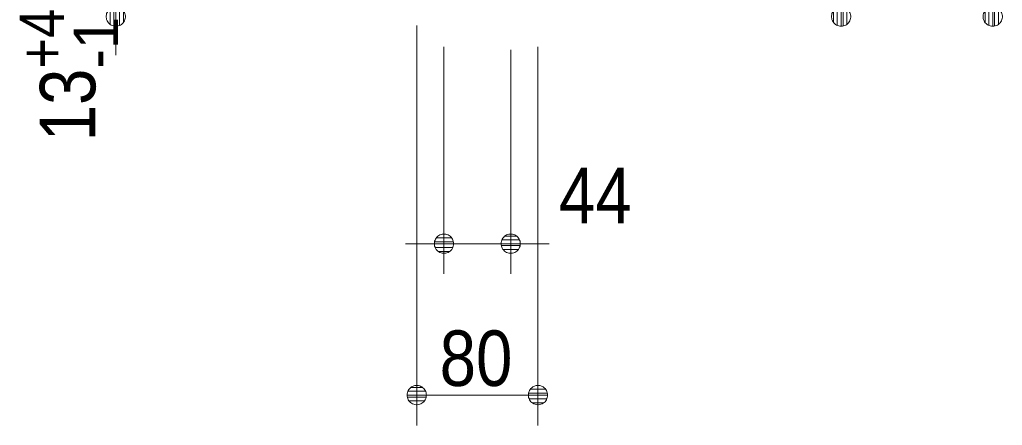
# Model space of a CAD drawing. Units: millimetres, scale not verified. Extents: x -6062 to 6062, y -3045 to 3045.
# Drawn here: x -1088 to -440, y -2270 to -2002 of the extents above; entities that cross this region are included whole.
import ezdxf
from ezdxf.enums import TextEntityAlignment as Align

# ---------------------------------------------------------------- set-up
doc = ezdxf.new("R2010")
doc.units = ezdxf.units.MM
doc.header["$LTSCALE"] = 20
for name, color, linetype, lineweight in [('0-0_2寸法-1', 7, 'Continuous', 9), ('0-1_0', 7, 'Continuous', 9), ('0-3_2寸法-2', 7, 'Continuous', 9)]:
    doc.layers.add(name, color=color, linetype=linetype, lineweight=lineweight)
doc.styles.add('ＭＳ Ｐゴシック', font='')
doc.styles.get('ＭＳ Ｐゴシック').set_extended_font_data('MS PGothic')

# ---------------------------------------------------------------- blocks, each defined once
blk = doc.blocks.new('_Dot')
at = {"layer": '0-1_0'}
for p, q in [((-10, 0), (-20, 0)), ((9.78, 2), (-9.78, 2)), ((7.99, 6), (-7.99, 6)), ((9.16, -3.98), (-9.16, -3.98)), ((6, -7.98), (-6, -7.98))]:
    blk.add_line(p, q, dxfattribs=at)
for points in [[(10, 0), (9.92, 1.25), (9.69, 2.49), (9.3, 3.68), (8.76, 4.82), (8.09, 5.88), (7.29, 6.85), (6.37, 7.71), (5.36, 8.44), (4.26, 9.05), (3.09, 9.51), (1.87, 9.82), (0.63, 9.98), (-0.63, 9.98), (-1.87, 9.82), (-3.09, 9.51), (-4.26, 9.05), (-5.36, 8.44), (-6.37, 7.71), (-7.29, 6.85), (-8.09, 5.88), (-8.76, 4.82), (-9.3, 3.68), (-9.69, 2.49), (-9.92, 1.25), (-10, 0), (0, 0)], [(-10, 0), (-9.92, -1.25), (-9.69, -2.49), (-9.3, -3.68), (-8.76, -4.82), (-8.09, -5.88), (-7.29, -6.85), (-6.37, -7.71), (-5.36, -8.44), (-4.26, -9.05), (-3.09, -9.51), (-1.87, -9.82), (-0.63, -9.98), (0.63, -9.98), (1.87, -9.82), (3.09, -9.51), (4.26, -9.05), (5.36, -8.44), (6.37, -7.71), (7.29, -6.85), (8.09, -5.88), (8.76, -4.82), (9.3, -3.68), (9.69, -2.49), (9.92, -1.25), (10, 0), (0, 0)]]:
    blk.add_lwpolyline(points, close=True, dxfattribs=at)

msp = doc.modelspace()

# ---------------------------------------------------------------- linework, layer by layer
at = {"layer": '0-0_2寸法-1'}
for p, q in [((-826.04, -2006), (-826.04, -2270)), ((-746.04, -2020), (-746.04, -2270)), ((-758.75, -2250), (-813.32, -2250))]:
    msp.add_line(p, q, dxfattribs=at)
at = {"layer": '0-3_2寸法-2'}
for p, q in [((-1024.54, -2012.71), (-1024.54, -2025.42)), ((-808.04, -2020), (-808.04, -2170)), ((-764.04, -2022), (-764.04, -2170)), ((-820.75, -2150), (-833.46, -2150)), ((-764.04, -2150), (-808.04, -2150)), ((-751.32, -2150), (-738.61, -2150))]:
    msp.add_line(p, q, dxfattribs=at)

# ---------------------------------------------------------------- block references
at = {"layer": '0-0_2寸法-1', "xscale": 0.6356201, "yscale": 0.6356201}
for p, rotation in [((-546.04, -2000), 270), ((-446.04, -2000), 270), ((-826.04, -2250), 180)]:
    msp.add_blockref('_Dot', p, dxfattribs=dict(at, rotation=rotation))
msp.add_blockref('_Dot', (-746.04, -2250), dxfattribs=at)
at = {"layer": '0-3_2寸法-2', "xscale": 0.6356201, "yscale": 0.6356201}
for p, rotation in [((-1024.54, -2000), 90), ((-764.04, -2150), 180)]:
    msp.add_blockref('_Dot', p, dxfattribs=dict(at, rotation=rotation))
msp.add_blockref('_Dot', (-808.04, -2150), dxfattribs=at)

# ---------------------------------------------------------------- texts
at = {"layer": '0-0_2寸法-1', "style": 'ＭＳ Ｐゴシック', "width": 0.9}
msp.add_text('80', height=36.66, dxfattribs=at).set_placement((-810.92, -2254.96), align=Align.BOTTOM_LEFT)
at = {"layer": '0-3_2寸法-2', "style": 'ＭＳ Ｐゴシック', "width": 0.9}
for s, height, p in [('+4', 29.33, (-1049.85, -2034.27)), ('13', 36.66, (-1027.02, -2082.37))]:
    msp.add_text(s, height=height, rotation=90, dxfattribs=at).set_placement(p, align=Align.BOTTOM_LEFT)
at = {"layer": '0-3_2寸法-2', "style": 'ＭＳ Ｐゴシック'}
msp.add_text('-1', height=29.33, rotation=90, dxfattribs=at).set_placement((-1014.26, -2034.27), align=Align.BOTTOM_LEFT)
at = {"layer": '0-3_2寸法-2', "style": 'ＭＳ Ｐゴシック', "width": 0.9}
msp.add_text('44', height=36.66, dxfattribs=at).set_placement((-732.19, -2147.52), align=Align.BOTTOM_LEFT)

doc.saveas('drawing.dxf')
